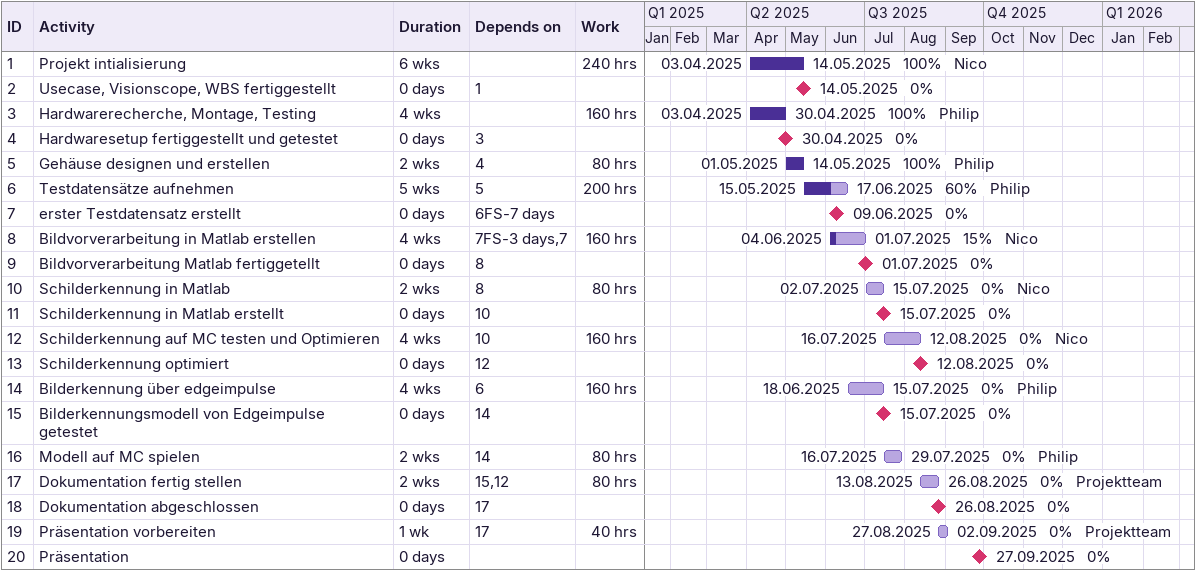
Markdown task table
| ID | Task | Duration | Start | Finish | Predecessors | Resources | % complete | Work (h) |
|---|---|---|---|---|---|---|---|---|
| 1 | Projekt intialisierung | 6w | 2025-04-03 | 2025-05-14 |  | Nico | 100 | 240 |
| 2 | Usecase, Visionscope, WBS fertiggestellt | 0d | 2025-05-14 | 2025-05-14 | 1 |  | 0 |  |
| 3 | Hardwarerecherche, Montage, Testing | 4w | 2025-04-03 | 2025-04-30 |  | Philip | 100 | 160 |
| 4 | Hardwaresetup fertiggestellt und getestet | 0d | 2025-04-30 | 2025-04-30 | 3 |  | 0 |  |
| 5 | Gehäuse designen und erstellen | 2w | 2025-05-01 | 2025-05-14 | 4 | Philip | 100 | 80 |
| 6 | Testdatensätze aufnehmen | 5w | 2025-05-15 | 2025-06-17 | 5 | Philip | 60 | 200 |
| 7 | erster Testdatensatz erstellt | 0d | 2025-06-09 | 2025-06-09 | 6FS-7d |  | 0 |  |
| 8 | Bildvorverarbeitung in Matlab erstellen | 4w | 2025-06-04 | 2025-07-01 | 7FS-3d, 7 | Nico | 15 | 160 |
| 9 | Bildvorverarbeitung Matlab fertiggetellt | 0d | 2025-07-01 | 2025-07-01 | 8 |  | 0 |  |
| 10 | Schilderkennung in Matlab | 2w | 2025-07-02 | 2025-07-15 | 8 | Nico | 0 | 80 |
| 11 | Schilderkennung in Matlab erstellt | 0d | 2025-07-15 | 2025-07-15 | 10 |  | 0 |  |
| 12 | Schilderkennung auf MC testen und Optimieren | 4w | 2025-07-16 | 2025-08-12 | 10 | Nico | 0 | 160 |
| 13 | Schilderkennung optimiert | 0d | 2025-08-12 | 2025-08-12 | 12 |  | 0 |  |
| 14 | Bilderkennung über edgeimpulse | 4w | 2025-06-18 | 2025-07-15 | 6 | Philip | 0 | 160 |
| 15 | Bilderkennungsmodell von Edgeimpulse getestet | 0d | 2025-07-15 | 2025-07-15 | 14 |  | 0 |  |
| 16 | Modell auf MC spielen | 2w | 2025-07-16 | 2025-07-29 | 14 | Philip | 0 | 80 |
| 17 | Dokumentation fertig stellen | 2w | 2025-08-13 | 2025-08-26 | 15, 12 | Projektteam | 0 | 80 |
| 18 | Dokumentation abgeschlossen | 0d | 2025-08-26 | 2025-08-26 | 17 |  | 0 |  |
| 19 | Präsentation vorbereiten | 1w | 2025-08-27 | 2025-09-02 | 17 | Projektteam | 0 | 40 |
| 20 | Präsentation | 0d | 2025-09-27 | 2025-09-27 |  |  | 0 |  |
